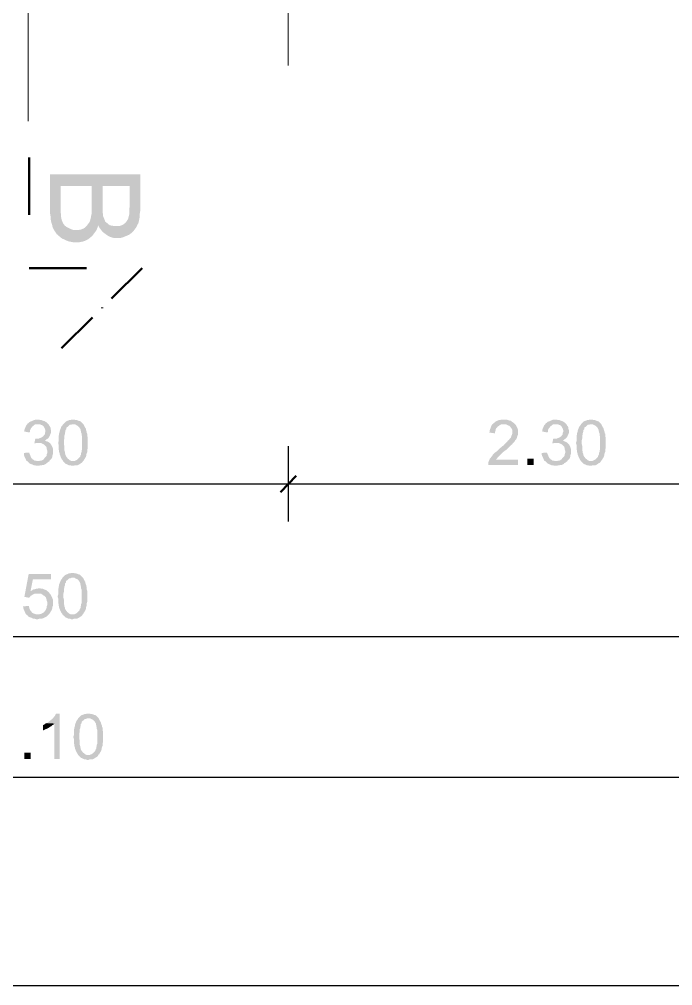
# Model space of a CAD drawing. Header units: millimetres. Extents: x -35.3 to 0.3, y 0.4 to 20.6.
# Drawn here: x -10.918 to -9.776, y 0.384 to 2.074 of the extents above; entities that cross this region are included whole.
import ezdxf

# ---------------------------------------------------------------- set-up
doc = ezdxf.new("R2010")
doc.units = ezdxf.units.MM
doc.linetypes.add('PDF_IMPORT', pattern=[1, 0.8, -0.2])
doc.layers.add('PDF _Geometria', color=7, linetype='Continuous')
doc.layers.add('PDF _Riempimenti solidi', color=7, linetype='Continuous')

msp = doc.modelspace()

# ---------------------------------------------------------------- hatches: boundary and pattern name
at = {"layer": 'PDF _Riempimenti solidi', "transparency": 33554559}
for points in [[(-10.7068, 1.7443), (-10.7068, 1.8035), (-10.8643, 1.8035), (-10.8643, 1.7343), (-10.8635, 1.7293), (-10.8635, 1.7252), (-10.8627, 1.7218), (-10.8618, 1.7177), (-10.861, 1.716), (-10.8602, 1.7118), (-10.8585, 1.7077), (-10.856, 1.7035), (-10.8535, 1.7002), (-10.8535, 1.6993), (-10.8502, 1.6968), (-10.8468, 1.6935), (-10.846, 1.7827), (-10.7918, 1.7827), (-10.7918, 1.746), (-10.791, 1.6952), (-10.7885, 1.6985), (-10.786, 1.7018), (-10.7835, 1.7052), (-10.7818, 1.7093), (-10.7802, 1.7143), (-10.7802, 1.7135), (-10.7777, 1.7093), (-10.7752, 1.706), (-10.7727, 1.7827), (-10.7252, 1.7827), (-10.7252, 1.6985), (-10.7218, 1.701), (-10.7185, 1.7043), (-10.716, 1.7077), (-10.7135, 1.711), (-10.7118, 1.7152), (-10.7102, 1.7177), (-10.7093, 1.721), (-10.7085, 1.7252), (-10.7077, 1.7293), (-10.7077, 1.7343), (-10.7068, 1.7393)], [(-10.791, 1.6952), (-10.7918, 1.746), (-10.7918, 1.7343), (-10.7927, 1.7302), (-10.7935, 1.726), (-10.7943, 1.7227), (-10.7952, 1.7202), (-10.7977, 1.7168), (-10.8002, 1.7135), (-10.8035, 1.7102), (-10.806, 1.7085), (-10.8102, 1.7068), (-10.8143, 1.706), (-10.8235, 1.706), (-10.8285, 1.7077), (-10.8352, 1.711), (-10.8385, 1.7135), (-10.841, 1.7168), (-10.8427, 1.7202), (-10.8443, 1.7243), (-10.8452, 1.7293), (-10.8452, 1.7327), (-10.846, 1.7377), (-10.846, 1.7827), (-10.8468, 1.6935), (-10.8435, 1.691), (-10.8393, 1.6893), (-10.836, 1.6877), (-10.8318, 1.686), (-10.8277, 1.6852), (-10.8235, 1.6843), (-10.8143, 1.6843), (-10.8102, 1.6852), (-10.806, 1.686), (-10.8018, 1.6877), (-10.7985, 1.6893), (-10.7952, 1.6918), (-10.7943, 1.6927)], [(-10.7252, 1.6985), (-10.7252, 1.751), (-10.7252, 1.7477), (-10.726, 1.7427), (-10.726, 1.7335), (-10.7268, 1.7302), (-10.7277, 1.7268), (-10.7277, 1.726), (-10.7302, 1.7218), (-10.7327, 1.7185), (-10.736, 1.716), (-10.7368, 1.7152), (-10.741, 1.7135), (-10.7452, 1.7127), (-10.751, 1.7127), (-10.756, 1.7135), (-10.7602, 1.7143), (-10.7635, 1.7168), (-10.7643, 1.7177), (-10.7677, 1.7202), (-10.7693, 1.7243), (-10.771, 1.7285), (-10.7718, 1.7302), (-10.7718, 1.7335), (-10.7727, 1.7377), (-10.7727, 1.7827), (-10.7752, 1.706), (-10.7727, 1.7027), (-10.7693, 1.7002), (-10.766, 1.6977), (-10.7635, 1.696), (-10.7602, 1.6943), (-10.756, 1.6927), (-10.7518, 1.6918), (-10.7427, 1.6918), (-10.7385, 1.6927), (-10.7343, 1.6943), (-10.7302, 1.696), (-10.726, 1.6977)], [(-10.886, 1.3743), (-10.8902, 1.3743), (-10.8918, 1.3735), (-10.8943, 1.3727), (-10.896, 1.3718), (-10.8985, 1.371), (-10.9002, 1.3702), (-10.9018, 1.3685), (-10.9035, 1.3677), (-10.886, 1.366), (-10.8818, 1.366), (-10.8802, 1.3652), (-10.8777, 1.3643), (-10.8752, 1.3618), (-10.8743, 1.3602), (-10.8735, 1.3585), (-10.8727, 1.356), (-10.8727, 1.3527), (-10.8735, 1.351), (-10.8735, 1.3485), (-10.8752, 1.3468), (-10.876, 1.3452), (-10.8777, 1.3443), (-10.8785, 1.3435), (-10.8802, 1.3427), (-10.8827, 1.3418), (-10.8843, 1.341), (-10.8885, 1.341), (-10.8702, 1.3402), (-10.8685, 1.341), (-10.8668, 1.3427), (-10.866, 1.3443), (-10.8652, 1.3452), (-10.8643, 1.3477), (-10.8635, 1.3493), (-10.8627, 1.3518), (-10.8627, 1.356), (-10.8635, 1.3577), (-10.8635, 1.3602), (-10.8643, 1.3618), (-10.866, 1.3643), (-10.8668, 1.366), (-10.8702, 1.3693), (-10.8718, 1.3702), (-10.8743, 1.3718), (-10.8752, 1.3718), (-10.8777, 1.3727), (-10.8793, 1.3735), (-10.8818, 1.3735), (-10.8835, 1.3743)], [(-10.8243, 1.3743), (-10.8268, 1.3743), (-10.8285, 1.3735), (-10.831, 1.3735), (-10.8327, 1.3727), (-10.8352, 1.3718), (-10.8368, 1.371), (-10.8418, 1.366), (-10.821, 1.366), (-10.8193, 1.3652), (-10.8177, 1.3643), (-10.816, 1.3635), (-10.8127, 1.3602), (-10.8127, 1.3593), (-10.8118, 1.3585), (-10.811, 1.3568), (-10.811, 1.3552), (-10.8102, 1.3535), (-10.8102, 1.3518), (-10.8093, 1.3502), (-10.8093, 1.3477), (-10.8085, 1.3452), (-10.8085, 1.3218), (-10.8093, 1.3202), (-10.8093, 1.3177), (-10.8102, 1.316), (-10.8102, 1.3135), (-10.811, 1.3118), (-10.8118, 1.311), (-10.8118, 1.3093), (-10.8168, 1.3043), (-10.8185, 1.3035), (-10.8202, 1.3027), (-10.8218, 1.3018), (-10.8243, 1.3018), (-10.841, 1.301), (-10.8393, 1.2993), (-10.8385, 1.2985), (-10.8368, 1.2968), (-10.8343, 1.296), (-10.8327, 1.2952), (-10.831, 1.2943), (-10.8285, 1.2943), (-10.8268, 1.2935), (-10.8235, 1.2935), (-10.8218, 1.2943), (-10.8168, 1.2943), (-10.8152, 1.2952), (-10.8135, 1.296), (-10.811, 1.2977), (-10.8102, 1.2985), (-10.8093, 1.2985), (-10.8077, 1.3002), (-10.8068, 1.3018), (-10.8052, 1.3035), (-10.8043, 1.3052), (-10.8027, 1.3077), (-10.8018, 1.3093), (-10.801, 1.3118), (-10.801, 1.3135), (-10.8002, 1.316), (-10.7993, 1.3177), (-10.7993, 1.3218), (-10.7985, 1.3243), (-10.7985, 1.3427), (-10.7993, 1.3452), (-10.7993, 1.3493), (-10.8002, 1.351), (-10.8002, 1.3527), (-10.801, 1.3543), (-10.8018, 1.3568), (-10.8018, 1.3585), (-10.8035, 1.361), (-10.8052, 1.3643), (-10.806, 1.366), (-10.811, 1.371), (-10.8127, 1.3718), (-10.8135, 1.3718), (-10.8152, 1.3727), (-10.8177, 1.3735), (-10.8193, 1.3735), (-10.8218, 1.3743)], [(-10.071, 1.3743), (-10.076, 1.3743), (-10.0777, 1.3735), (-10.0802, 1.3735), (-10.0818, 1.3727), (-10.0843, 1.3718), (-10.086, 1.371), (-10.0877, 1.3693), (-10.0893, 1.3685), (-10.0902, 1.3668), (-10.0918, 1.366), (-10.0927, 1.3643), (-10.0935, 1.3627), (-10.0943, 1.3602), (-10.0952, 1.3585), (-10.096, 1.356), (-10.096, 1.3535), (-10.0968, 1.3518), (-10.0868, 1.3502), (-10.0868, 1.3527), (-10.086, 1.3552), (-10.086, 1.3568), (-10.0852, 1.3585), (-10.0835, 1.3602), (-10.0827, 1.3618), (-10.081, 1.3627), (-10.0793, 1.3643), (-10.0777, 1.3652), (-10.076, 1.366), (-10.0518, 1.366), (-10.0535, 1.3677), (-10.0552, 1.3693), (-10.0568, 1.3702), (-10.0585, 1.3718), (-10.0602, 1.3727), (-10.0618, 1.3727), (-10.0643, 1.3735), (-10.066, 1.3743), (-10.0685, 1.3743)], [(-9.981, 1.3743), (-9.9852, 1.3743), (-9.9868, 1.3735), (-9.9893, 1.3727), (-9.991, 1.3718), (-9.9935, 1.371), (-9.9952, 1.3702), (-9.9968, 1.3685), (-9.9985, 1.3677), (-9.981, 1.366), (-9.9768, 1.366), (-9.9752, 1.3652), (-9.9727, 1.3643), (-9.971, 1.3627), (-9.9702, 1.3618), (-9.9685, 1.3585), (-9.9677, 1.356), (-9.9677, 1.3527), (-9.9685, 1.351), (-9.9685, 1.3485), (-9.9702, 1.3468), (-9.971, 1.3452), (-9.9727, 1.3443), (-9.9735, 1.3435), (-9.9752, 1.3427), (-9.9777, 1.3418), (-9.9793, 1.341), (-9.9835, 1.341), (-9.9652, 1.3402), (-9.9635, 1.341), (-9.9618, 1.3427), (-9.961, 1.3443), (-9.9602, 1.3452), (-9.9593, 1.3477), (-9.9585, 1.3493), (-9.9577, 1.3518), (-9.9577, 1.356), (-9.9585, 1.3577), (-9.9585, 1.3602), (-9.9593, 1.3618), (-9.961, 1.3643), (-9.9618, 1.366), (-9.9652, 1.3693), (-9.9668, 1.3702), (-9.9693, 1.3718), (-9.9702, 1.3718), (-9.9727, 1.3727), (-9.9743, 1.3735), (-9.9768, 1.3735), (-9.9785, 1.3743)], [(-9.9193, 1.3743), (-9.9218, 1.3743), (-9.9235, 1.3735), (-9.926, 1.3735), (-9.9277, 1.3727), (-9.9302, 1.3718), (-9.9318, 1.371), (-9.9368, 1.366), (-9.916, 1.366), (-9.9143, 1.3652), (-9.9127, 1.3643), (-9.911, 1.3635), (-9.9093, 1.3618), (-9.9077, 1.3602), (-9.9077, 1.3593), (-9.9068, 1.3585), (-9.906, 1.3568), (-9.906, 1.3552), (-9.9052, 1.3535), (-9.9052, 1.3518), (-9.9043, 1.3502), (-9.9043, 1.3477), (-9.9035, 1.3452), (-9.9035, 1.3218), (-9.9043, 1.3202), (-9.9043, 1.3177), (-9.9052, 1.316), (-9.9052, 1.3135), (-9.906, 1.3118), (-9.9068, 1.311), (-9.9068, 1.3093), (-9.9077, 1.3085), (-9.9085, 1.3077), (-9.9118, 1.3043), (-9.9135, 1.3035), (-9.9152, 1.3027), (-9.9168, 1.3018), (-9.9193, 1.3018), (-9.936, 1.301), (-9.9335, 1.2985), (-9.9318, 1.2968), (-9.9293, 1.296), (-9.9277, 1.2952), (-9.926, 1.2943), (-9.9235, 1.2943), (-9.9218, 1.2935), (-9.9185, 1.2935), (-9.9168, 1.2943), (-9.9118, 1.2943), (-9.9102, 1.2952), (-9.9085, 1.296), (-9.906, 1.2977), (-9.9052, 1.2985), (-9.9043, 1.2985), (-9.9027, 1.3002), (-9.9018, 1.3018), (-9.9002, 1.3035), (-9.8993, 1.3052), (-9.8977, 1.3077), (-9.8968, 1.3093), (-9.896, 1.3118), (-9.896, 1.3135), (-9.8952, 1.316), (-9.8943, 1.3177), (-9.8943, 1.3218), (-9.8935, 1.3243), (-9.8935, 1.3427), (-9.8943, 1.3452), (-9.8943, 1.3493), (-9.8952, 1.351), (-9.8952, 1.3527), (-9.896, 1.3543), (-9.8968, 1.3568), (-9.8968, 1.3585), (-9.8985, 1.361), (-9.8993, 1.3627), (-9.9002, 1.3643), (-9.901, 1.366), (-9.906, 1.371), (-9.9077, 1.3718), (-9.9085, 1.3718), (-9.9102, 1.3727), (-9.9127, 1.3735), (-9.9143, 1.3735), (-9.9168, 1.3743)], [(-10.9035, 1.3677), (-10.9043, 1.366), (-10.906, 1.3643), (-10.9068, 1.3627), (-10.9077, 1.3602), (-10.9085, 1.3585), (-10.9093, 1.356), (-10.9093, 1.3535), (-10.9002, 1.3518), (-10.8993, 1.3535), (-10.8993, 1.356), (-10.8985, 1.3577), (-10.8977, 1.3593), (-10.896, 1.361), (-10.8952, 1.3627), (-10.8935, 1.3635), (-10.8918, 1.3652), (-10.8902, 1.366), (-10.886, 1.366)], [(-10.8418, 1.366), (-10.8427, 1.3643), (-10.8443, 1.3627), (-10.8452, 1.361), (-10.846, 1.3585), (-10.8468, 1.3568), (-10.8468, 1.356), (-10.8477, 1.3543), (-10.8477, 1.3527), (-10.8485, 1.3502), (-10.8485, 1.3485), (-10.8493, 1.346), (-10.8493, 1.3368), (-10.8502, 1.3343), (-10.8502, 1.3327), (-10.8493, 1.3302), (-10.8493, 1.3218), (-10.8485, 1.3202), (-10.8485, 1.3177), (-10.8477, 1.3152), (-10.8477, 1.3135), (-10.8468, 1.3118), (-10.846, 1.3093), (-10.8452, 1.3077), (-10.8435, 1.3043), (-10.8427, 1.3035), (-10.8418, 1.3018), (-10.841, 1.301), (-10.8243, 1.3018), (-10.8268, 1.3018), (-10.8285, 1.3027), (-10.8302, 1.3035), (-10.8318, 1.3052), (-10.8335, 1.306), (-10.8352, 1.3085), (-10.836, 1.3093), (-10.8368, 1.311), (-10.8377, 1.3127), (-10.8377, 1.3143), (-10.8385, 1.316), (-10.8385, 1.3177), (-10.8393, 1.3202), (-10.8393, 1.3277), (-10.8402, 1.331), (-10.8402, 1.3385), (-10.8393, 1.3418), (-10.8393, 1.3468), (-10.8385, 1.3485), (-10.8385, 1.351), (-10.8377, 1.3527), (-10.8377, 1.3552), (-10.8368, 1.3568), (-10.836, 1.3577), (-10.836, 1.3593), (-10.8352, 1.361), (-10.8335, 1.3618), (-10.8302, 1.3652), (-10.8285, 1.3652), (-10.826, 1.366), (-10.8243, 1.366)], [(-10.0518, 1.366), (-10.071, 1.366), (-10.0677, 1.366), (-10.066, 1.3652), (-10.0643, 1.3643), (-10.0618, 1.3635), (-10.061, 1.3627), (-10.0602, 1.3618), (-10.0593, 1.3602), (-10.0577, 1.3585), (-10.0568, 1.3568), (-10.0568, 1.3493), (-10.0577, 1.3468), (-10.0585, 1.3452), (-10.0593, 1.3427), (-10.061, 1.341), (-10.0618, 1.3402), (-10.0627, 1.3385), (-10.0643, 1.3377), (-10.0652, 1.336), (-10.0718, 1.3293), (-10.0743, 1.3277), (-10.076, 1.326), (-10.0785, 1.3243), (-10.0835, 1.3193), (-10.0852, 1.3177), (-10.0868, 1.3168), (-10.091, 1.3127), (-10.0918, 1.311), (-10.0935, 1.3093), (-10.0943, 1.3077), (-10.096, 1.306), (-10.0968, 1.3035), (-10.0977, 1.3018), (-10.0985, 1.2993), (-10.0985, 1.2952), (-10.0468, 1.2952), (-10.0468, 1.3043), (-10.0852, 1.3043), (-10.0835, 1.306), (-10.0827, 1.3077), (-10.0777, 1.3127), (-10.076, 1.3143), (-10.0743, 1.316), (-10.0727, 1.3177), (-10.0702, 1.3193), (-10.0693, 1.3202), (-10.0668, 1.3218), (-10.0585, 1.3302), (-10.0568, 1.331), (-10.056, 1.3327), (-10.0552, 1.3335), (-10.0543, 1.3343), (-10.0527, 1.336), (-10.0518, 1.3377), (-10.0502, 1.3393), (-10.0493, 1.341), (-10.0485, 1.3427), (-10.0485, 1.3435), (-10.0477, 1.346), (-10.0468, 1.3477), (-10.0468, 1.3568), (-10.0477, 1.3593), (-10.0485, 1.361), (-10.0493, 1.3627), (-10.0502, 1.3643)], [(-9.9985, 1.3677), (-9.9993, 1.366), (-10.001, 1.3643), (-10.0018, 1.3627), (-10.0027, 1.3602), (-10.0035, 1.3585), (-10.0043, 1.356), (-10.0043, 1.3535), (-9.9952, 1.3518), (-9.9943, 1.3535), (-9.9943, 1.356), (-9.9927, 1.3593), (-9.991, 1.361), (-9.9902, 1.3627), (-9.9885, 1.3635), (-9.9868, 1.3652), (-9.9852, 1.366), (-9.981, 1.366)], [(-9.9368, 1.366), (-9.9377, 1.3643), (-9.9393, 1.3627), (-9.9402, 1.361), (-9.941, 1.3585), (-9.9418, 1.3568), (-9.9418, 1.356), (-9.9427, 1.3543), (-9.9427, 1.3527), (-9.9435, 1.3502), (-9.9435, 1.3485), (-9.9443, 1.346), (-9.9443, 1.3368), (-9.9452, 1.3343), (-9.9452, 1.3327), (-9.9443, 1.3302), (-9.9443, 1.3218), (-9.9435, 1.3202), (-9.9435, 1.3177), (-9.9427, 1.3152), (-9.9427, 1.3135), (-9.9418, 1.3118), (-9.941, 1.3093), (-9.9402, 1.3077), (-9.9393, 1.306), (-9.9385, 1.3043), (-9.9377, 1.3035), (-9.9368, 1.3018), (-9.936, 1.301), (-9.9193, 1.3018), (-9.9218, 1.3018), (-9.9235, 1.3027), (-9.9252, 1.3035), (-9.9268, 1.3052), (-9.9285, 1.306), (-9.9302, 1.3085), (-9.931, 1.3093), (-9.9318, 1.311), (-9.9327, 1.3127), (-9.9327, 1.3143), (-9.9335, 1.316), (-9.9335, 1.3177), (-9.9343, 1.3202), (-9.9343, 1.3277), (-9.9352, 1.331), (-9.9352, 1.3385), (-9.9343, 1.3418), (-9.9343, 1.3468), (-9.9335, 1.3485), (-9.9335, 1.351), (-9.9327, 1.3527), (-9.9327, 1.3552), (-9.9318, 1.3568), (-9.931, 1.3577), (-9.931, 1.3593), (-9.9302, 1.361), (-9.9285, 1.3618), (-9.9268, 1.3635), (-9.9252, 1.3652), (-9.9235, 1.3652), (-9.921, 1.366), (-9.9193, 1.366)], [(-10.8902, 1.341), (-10.8918, 1.3327), (-10.891, 1.3327), (-10.8885, 1.3335), (-10.8843, 1.3335), (-10.866, 1.3343), (-10.8693, 1.336), (-10.8718, 1.3368), (-10.8735, 1.3377), (-10.8718, 1.3385), (-10.8702, 1.3402), (-10.8885, 1.341)], [(-9.9852, 1.341), (-9.9868, 1.3327), (-9.986, 1.3327), (-9.9835, 1.3335), (-9.9793, 1.3335), (-9.961, 1.3343), (-9.9627, 1.3352), (-9.9643, 1.336), (-9.9668, 1.3368), (-9.9685, 1.3377), (-9.9668, 1.3385), (-9.9652, 1.3402), (-9.9835, 1.341)], [(-10.866, 1.3343), (-10.8843, 1.3335), (-10.881, 1.3335), (-10.8785, 1.3327), (-10.8768, 1.3318), (-10.8752, 1.331), (-10.8735, 1.3293), (-10.8727, 1.3285), (-10.871, 1.3268), (-10.8702, 1.3243), (-10.8702, 1.3227), (-10.8693, 1.3202), (-10.8693, 1.316), (-10.8702, 1.3135), (-10.8702, 1.3118), (-10.871, 1.3102), (-10.8743, 1.3068), (-10.8752, 1.3052), (-10.8777, 1.3035), (-10.8793, 1.3027), (-10.881, 1.3027), (-10.8835, 1.3018), (-10.9043, 1.3018), (-10.9027, 1.3002), (-10.9018, 1.2993), (-10.9002, 1.2977), (-10.8985, 1.2968), (-10.896, 1.296), (-10.8943, 1.2952), (-10.8927, 1.2943), (-10.8902, 1.2943), (-10.8877, 1.2935), (-10.8835, 1.2935), (-10.8818, 1.2943), (-10.8793, 1.2943), (-10.8777, 1.2952), (-10.8752, 1.2952), (-10.8735, 1.296), (-10.8718, 1.2968), (-10.8702, 1.2985), (-10.8685, 1.2993), (-10.8668, 1.301), (-10.866, 1.301), (-10.8652, 1.3027), (-10.8618, 1.306), (-10.861, 1.3077), (-10.8602, 1.3102), (-10.8602, 1.3118), (-10.8593, 1.3143), (-10.8593, 1.3235), (-10.8602, 1.326), (-10.861, 1.3277), (-10.8618, 1.3293), (-10.8627, 1.331), (-10.8643, 1.3327)], [(-9.961, 1.3343), (-9.9793, 1.3335), (-9.976, 1.3335), (-9.9735, 1.3327), (-9.9702, 1.331), (-9.9685, 1.3293), (-9.9677, 1.3285), (-9.966, 1.3268), (-9.9652, 1.3243), (-9.9652, 1.3227), (-9.9643, 1.3202), (-9.9643, 1.316), (-9.9652, 1.3135), (-9.9652, 1.3118), (-9.966, 1.3102), (-9.9693, 1.3068), (-9.9702, 1.3052), (-9.9727, 1.3035), (-9.9743, 1.3027), (-9.976, 1.3027), (-9.9785, 1.3018), (-9.9993, 1.3018), (-9.9952, 1.2977), (-9.9935, 1.2968), (-9.991, 1.296), (-9.9893, 1.2952), (-9.9877, 1.2943), (-9.9852, 1.2943), (-9.9827, 1.2935), (-9.9785, 1.2935), (-9.9768, 1.2943), (-9.9743, 1.2943), (-9.9727, 1.2952), (-9.9702, 1.2952), (-9.9685, 1.296), (-9.9668, 1.2968), (-9.9652, 1.2985), (-9.9635, 1.2993), (-9.9618, 1.301), (-9.961, 1.301), (-9.9602, 1.3027), (-9.9568, 1.306), (-9.956, 1.3077), (-9.9552, 1.3102), (-9.9552, 1.3118), (-9.9543, 1.3143), (-9.9543, 1.3235), (-9.9552, 1.326), (-9.956, 1.3277), (-9.9568, 1.3293), (-9.9577, 1.331), (-9.9593, 1.3327)], [(-10.901, 1.3168), (-10.9102, 1.316), (-10.9102, 1.3127), (-10.9093, 1.3102), (-10.9077, 1.3068), (-10.9068, 1.3052), (-10.906, 1.3027), (-10.9043, 1.3018), (-10.8852, 1.3018), (-10.8877, 1.3018), (-10.8893, 1.3027), (-10.8918, 1.3027), (-10.8935, 1.3043), (-10.8952, 1.3052), (-10.8952, 1.306), (-10.8968, 1.3068), (-10.8977, 1.3085), (-10.8985, 1.3102), (-10.8993, 1.3127), (-10.9002, 1.3143)], [(-10.0193, 1.2952), (-10.0193, 1.306), (-10.0302, 1.306), (-10.0302, 1.2952)], [(-9.996, 1.3168), (-10.0052, 1.316), (-10.0052, 1.3127), (-10.0043, 1.3102), (-10.0035, 1.3085), (-10.0027, 1.3068), (-10.0018, 1.3052), (-10.001, 1.3027), (-9.9993, 1.3018), (-9.9802, 1.3018), (-9.9827, 1.3018), (-9.9843, 1.3027), (-9.9868, 1.3027), (-9.9885, 1.3043), (-9.9902, 1.3052), (-9.9902, 1.306), (-9.9918, 1.3068), (-9.9927, 1.3085), (-9.9935, 1.3102), (-9.9943, 1.3127), (-9.9952, 1.3143)], [(-10.8627, 1.1043), (-10.9018, 1.1043), (-10.9093, 1.0643), (-10.901, 1.0627), (-10.8993, 1.0643), (-10.8985, 1.066), (-10.8968, 1.0668), (-10.8943, 1.0685), (-10.8927, 1.0693), (-10.891, 1.0702), (-10.886, 1.0702), (-10.866, 1.0718), (-10.8677, 1.0735), (-10.8985, 1.0743), (-10.8943, 1.0952), (-10.8627, 1.0952)], [(-10.8252, 1.106), (-10.8277, 1.106), (-10.8293, 1.1052), (-10.8318, 1.1052), (-10.8335, 1.1043), (-10.836, 1.1035), (-10.8377, 1.1027), (-10.8427, 1.0977), (-10.8218, 1.0977), (-10.8202, 1.0968), (-10.8185, 1.096), (-10.8168, 1.0952), (-10.8135, 1.0918), (-10.8135, 1.091), (-10.8127, 1.0902), (-10.8118, 1.0885), (-10.8118, 1.0868), (-10.811, 1.0852), (-10.811, 1.0835), (-10.8102, 1.0818), (-10.8102, 1.0793), (-10.8093, 1.0768), (-10.8093, 1.0535), (-10.8102, 1.0518), (-10.8102, 1.0493), (-10.811, 1.0477), (-10.811, 1.0452), (-10.8118, 1.0435), (-10.8127, 1.0427), (-10.8127, 1.041), (-10.8177, 1.036), (-10.8193, 1.0352), (-10.821, 1.0343), (-10.8227, 1.0335), (-10.8252, 1.0335), (-10.8418, 1.0327), (-10.8402, 1.031), (-10.8393, 1.0302), (-10.8377, 1.0285), (-10.8352, 1.0277), (-10.8318, 1.026), (-10.8293, 1.026), (-10.8277, 1.0252), (-10.8243, 1.0252), (-10.8227, 1.026), (-10.8177, 1.026), (-10.8143, 1.0277), (-10.8118, 1.0293), (-10.811, 1.0302), (-10.8102, 1.0302), (-10.8085, 1.0318), (-10.8077, 1.0335), (-10.806, 1.0352), (-10.8052, 1.0368), (-10.8035, 1.0393), (-10.8027, 1.041), (-10.8018, 1.0435), (-10.8018, 1.0452), (-10.801, 1.0477), (-10.8002, 1.0493), (-10.8002, 1.0535), (-10.7993, 1.056), (-10.7993, 1.0743), (-10.8002, 1.0768), (-10.8002, 1.081), (-10.801, 1.0827), (-10.801, 1.0843), (-10.8018, 1.086), (-10.8027, 1.0885), (-10.8027, 1.0902), (-10.8043, 1.0927), (-10.8052, 1.0943), (-10.8068, 1.0977), (-10.8118, 1.1027), (-10.8135, 1.1035), (-10.8143, 1.1035), (-10.816, 1.1043), (-10.8185, 1.1052), (-10.8202, 1.1052), (-10.8227, 1.106)], [(-10.8427, 1.0977), (-10.8435, 1.096), (-10.8452, 1.0943), (-10.846, 1.0927), (-10.8468, 1.0902), (-10.8477, 1.0885), (-10.8477, 1.0877), (-10.8485, 1.086), (-10.8485, 1.0843), (-10.8493, 1.0818), (-10.8493, 1.0802), (-10.8502, 1.0777), (-10.8502, 1.0685), (-10.851, 1.066), (-10.851, 1.0643), (-10.8502, 1.0618), (-10.8502, 1.0535), (-10.8493, 1.0518), (-10.8493, 1.0493), (-10.8485, 1.0468), (-10.8485, 1.0452), (-10.8477, 1.0435), (-10.8468, 1.041), (-10.8452, 1.0377), (-10.8443, 1.036), (-10.8435, 1.0352), (-10.8427, 1.0335), (-10.8418, 1.0327), (-10.8252, 1.0335), (-10.8277, 1.0335), (-10.8293, 1.0343), (-10.831, 1.0352), (-10.8327, 1.0368), (-10.8343, 1.0377), (-10.836, 1.0402), (-10.8368, 1.041), (-10.8377, 1.0427), (-10.8385, 1.0443), (-10.8385, 1.046), (-10.8393, 1.0477), (-10.8393, 1.0493), (-10.8402, 1.0518), (-10.8402, 1.0593), (-10.841, 1.0627), (-10.841, 1.0702), (-10.8402, 1.0735), (-10.8402, 1.0785), (-10.8393, 1.0802), (-10.8393, 1.0827), (-10.8385, 1.0843), (-10.8385, 1.0868), (-10.8377, 1.0885), (-10.8368, 1.0893), (-10.8368, 1.091), (-10.836, 1.0927), (-10.8343, 1.0935), (-10.831, 1.0968), (-10.8293, 1.0968), (-10.8268, 1.0977), (-10.8252, 1.0977)], [(-10.8835, 1.0793), (-10.8843, 1.0793), (-10.8868, 1.0785), (-10.8885, 1.0785), (-10.891, 1.0777), (-10.8927, 1.0777), (-10.8943, 1.0768), (-10.8968, 1.0752), (-10.8985, 1.0743), (-10.8677, 1.0735), (-10.8693, 1.0743), (-10.871, 1.076), (-10.8735, 1.0768), (-10.8752, 1.0777), (-10.8768, 1.0785), (-10.8793, 1.0785), (-10.8818, 1.0793)], [(-10.866, 1.0718), (-10.886, 1.0702), (-10.881, 1.0702), (-10.8793, 1.0693), (-10.8777, 1.0685), (-10.876, 1.0668), (-10.8743, 1.066), (-10.8735, 1.0652), (-10.8718, 1.0635), (-10.871, 1.061), (-10.8702, 1.0593), (-10.8702, 1.0577), (-10.8693, 1.0552), (-10.8693, 1.0502), (-10.8702, 1.0477), (-10.8702, 1.046), (-10.871, 1.0435), (-10.8718, 1.0418), (-10.8727, 1.0402), (-10.876, 1.0368), (-10.8777, 1.036), (-10.8802, 1.0343), (-10.8818, 1.0343), (-10.8843, 1.0335), (-10.886, 1.0335), (-10.8668, 1.0335), (-10.8652, 1.0352), (-10.8643, 1.0368), (-10.8627, 1.0393), (-10.8618, 1.041), (-10.861, 1.0427), (-10.8602, 1.0452), (-10.8602, 1.0468), (-10.8593, 1.0493), (-10.8593, 1.0593), (-10.8602, 1.061), (-10.861, 1.0635), (-10.8618, 1.0652), (-10.8627, 1.0668), (-10.8635, 1.0685), (-10.8652, 1.0702)], [(-10.901, 1.0485), (-10.9118, 1.0477), (-10.911, 1.046), (-10.911, 1.0443), (-10.9102, 1.0418), (-10.9093, 1.0402), (-10.9085, 1.0377), (-10.9077, 1.036), (-10.9068, 1.0343), (-10.9052, 1.0327), (-10.9035, 1.0318), (-10.9027, 1.0302), (-10.901, 1.0293), (-10.8993, 1.0285), (-10.8968, 1.0277), (-10.8952, 1.0268), (-10.8927, 1.026), (-10.891, 1.026), (-10.8885, 1.0252), (-10.886, 1.0252), (-10.8835, 1.026), (-10.8793, 1.026), (-10.8768, 1.0268), (-10.8752, 1.0277), (-10.8735, 1.0285), (-10.8718, 1.0293), (-10.8702, 1.0302), (-10.8668, 1.0335), (-10.8885, 1.0335), (-10.8902, 1.0343), (-10.8927, 1.0352), (-10.8943, 1.036), (-10.896, 1.0368), (-10.8968, 1.0385), (-10.8985, 1.0402), (-10.8993, 1.0418), (-10.9002, 1.0435), (-10.901, 1.046)], [(-10.8477, 0.8602), (-10.8535, 0.8602), (-10.8543, 0.8593), (-10.8552, 0.8577), (-10.856, 0.856), (-10.8577, 0.8543), (-10.8585, 0.8527), (-10.8602, 0.851), (-10.8627, 0.8493), (-10.8635, 0.8485), (-10.8652, 0.8468), (-10.8668, 0.846), (-10.8685, 0.8443), (-10.8702, 0.8435), (-10.8568, 0.8427), (-10.8568, 0.781), (-10.8477, 0.781)], [(-10.8152, 0.8518), (-10.816, 0.8502), (-10.8177, 0.8485), (-10.8185, 0.8468), (-10.8193, 0.8443), (-10.8202, 0.8427), (-10.8202, 0.8418), (-10.821, 0.8402), (-10.821, 0.8385), (-10.8218, 0.836), (-10.8218, 0.8343), (-10.8227, 0.8318), (-10.8227, 0.8227), (-10.8235, 0.8202), (-10.8235, 0.8185), (-10.8227, 0.816), (-10.8227, 0.8077), (-10.8218, 0.806), (-10.8218, 0.8035), (-10.821, 0.801), (-10.821, 0.7993), (-10.8202, 0.7977), (-10.8193, 0.7952), (-10.8185, 0.7935), (-10.8177, 0.7918), (-10.8168, 0.7902), (-10.816, 0.7893), (-10.8152, 0.7877), (-10.8143, 0.7868), (-10.7977, 0.7877), (-10.8002, 0.7877), (-10.8018, 0.7885), (-10.8035, 0.7893), (-10.8052, 0.791), (-10.8068, 0.7918), (-10.8085, 0.7943), (-10.8093, 0.7952), (-10.8102, 0.7968), (-10.811, 0.7985), (-10.811, 0.8002), (-10.8118, 0.8018), (-10.8118, 0.8035), (-10.8127, 0.806), (-10.8127, 0.8135), (-10.8135, 0.8168), (-10.8135, 0.8243), (-10.8127, 0.8277), (-10.8127, 0.8327), (-10.8118, 0.8343), (-10.8118, 0.8368), (-10.811, 0.8385), (-10.811, 0.841), (-10.8102, 0.8427), (-10.8093, 0.8435), (-10.8093, 0.8452), (-10.8085, 0.8468), (-10.8068, 0.8477), (-10.8052, 0.8493), (-10.8035, 0.851), (-10.8018, 0.851), (-10.7993, 0.8518), (-10.7977, 0.8518)], [(-10.7977, 0.8602), (-10.8002, 0.8602), (-10.8018, 0.8593), (-10.8043, 0.8593), (-10.806, 0.8585), (-10.8085, 0.8577), (-10.8102, 0.8568), (-10.8152, 0.8518), (-10.7943, 0.8518), (-10.7927, 0.851), (-10.791, 0.8502), (-10.7893, 0.8493), (-10.786, 0.846), (-10.786, 0.8452), (-10.7852, 0.8443), (-10.7843, 0.8427), (-10.7843, 0.841), (-10.7835, 0.8393), (-10.7835, 0.8377), (-10.7827, 0.836), (-10.7827, 0.8335), (-10.7818, 0.831), (-10.7818, 0.8077), (-10.7827, 0.806), (-10.7827, 0.8035), (-10.7835, 0.8018), (-10.7835, 0.7993), (-10.7843, 0.7977), (-10.7852, 0.7968), (-10.7852, 0.7952), (-10.786, 0.7943), (-10.7868, 0.7935), (-10.7902, 0.7902), (-10.7918, 0.7893), (-10.7935, 0.7885), (-10.7952, 0.7877), (-10.7977, 0.7877), (-10.8143, 0.7868), (-10.8102, 0.7827), (-10.8077, 0.7818), (-10.806, 0.781), (-10.8043, 0.7802), (-10.8018, 0.7802), (-10.8002, 0.7793), (-10.7968, 0.7793), (-10.7952, 0.7802), (-10.7902, 0.7802), (-10.7885, 0.781), (-10.7868, 0.7818), (-10.7843, 0.7835), (-10.7835, 0.7843), (-10.7827, 0.7843), (-10.781, 0.786), (-10.7802, 0.7877), (-10.7785, 0.7893), (-10.7777, 0.791), (-10.776, 0.7935), (-10.7752, 0.7952), (-10.7743, 0.7977), (-10.7743, 0.7993), (-10.7735, 0.8018), (-10.7727, 0.8035), (-10.7727, 0.8077), (-10.7718, 0.8102), (-10.7718, 0.8285), (-10.7727, 0.831), (-10.7727, 0.8352), (-10.7735, 0.8368), (-10.7735, 0.8385), (-10.7743, 0.8402), (-10.7752, 0.8427), (-10.7752, 0.8443), (-10.7768, 0.8468), (-10.7777, 0.8485), (-10.7785, 0.8502), (-10.7793, 0.8518), (-10.781, 0.8535), (-10.7827, 0.8552), (-10.7843, 0.8568), (-10.786, 0.8577), (-10.7868, 0.8577), (-10.7885, 0.8585), (-10.791, 0.8593), (-10.7927, 0.8593), (-10.7952, 0.8602)], [(-10.8702, 0.8435), (-10.8727, 0.8427), (-10.8743, 0.841), (-10.8768, 0.8402), (-10.8768, 0.831), (-10.876, 0.831), (-10.8743, 0.8318), (-10.8727, 0.8327), (-10.8702, 0.8335), (-10.8685, 0.8343), (-10.866, 0.836), (-10.8635, 0.8377), (-10.8618, 0.8385), (-10.8602, 0.8402), (-10.8585, 0.841), (-10.8568, 0.8427)], [(-10.8985, 0.781), (-10.8985, 0.7918), (-10.9093, 0.7918), (-10.9093, 0.781)]]:
    msp.add_hatch(color=256, dxfattribs=at).paths.add_polyline_path(points)

# ---------------------------------------------------------------- linework, layer by layer
at = {"layer": 'PDF _Geometria', "lineweight": 25}
msp.add_lwpolyline([(-35.3452, 0.3843), (-35.3452, 19.6618), (0.259, 19.6618), (0.259, 0.3843)], close=True, dxfattribs=at)
at = {"layer": 'PDF _Geometria', "linetype": 'PDF_IMPORT', "lineweight": 9, "ltscale": 0.4725}
msp.add_lwpolyline([(-10.9027, 1.896), (-10.9027, 5.241)], dxfattribs=at)
at = {"layer": 'PDF _Geometria', "linetype": 'PDF_IMPORT', "lineweight": 9, "ltscale": 0.346667}
msp.add_lwpolyline([(-10.4485, 1.9935), (-10.4485, 2.8043)], dxfattribs=at)
at = {"layer": 'PDF _Geometria', "linetype": 'PDF_IMPORT', "lineweight": 50, "ltscale": 0.075}
msp.add_lwpolyline([(-10.901, 1.8327), (-10.901, 1.6393), (-10.7035, 1.6393), (-10.7568, 1.586)], dxfattribs=at)
at = {"layer": 'PDF _Geometria', "lineweight": 50}
for points in [[(-10.7735, 1.5693), (-10.7735, 1.5702)], [(-10.7902, 1.5527), (-10.8443, 1.4993)], [(-10.4343, 1.276), (-10.4618, 1.2477)]]:
    msp.add_lwpolyline(points, dxfattribs=at)
at = {"layer": 'PDF _Geometria', "lineweight": 25}
for points in [[(-10.4485, 1.3277), (-10.4485, 1.196)], [(-13.086, 1.2618), (-12.6402, 1.2618), (-12.5743, 1.2618), (-12.3252, 1.2618), (-12.2593, 1.2618), (-11.4202, 1.2618), (-11.3535, 1.2618), (-10.5143, 1.2618), (-10.4485, 1.2618), (-9.6085, 1.2618), (-9.5427, 1.2618), (-9.2935, 1.2618), (-9.2277, 1.2618), (-9.1618, 1.2618), (-8.716, 1.2618)], [(-9.2277, 0.9943), (-9.2935, 0.9943), (-12.5743, 0.9943)], [(-8.716, 0.7485), (-8.7818, 0.7485), (-13.086, 0.7485)]]:
    msp.add_lwpolyline(points, dxfattribs=at)

doc.saveas('drawing.dxf')
